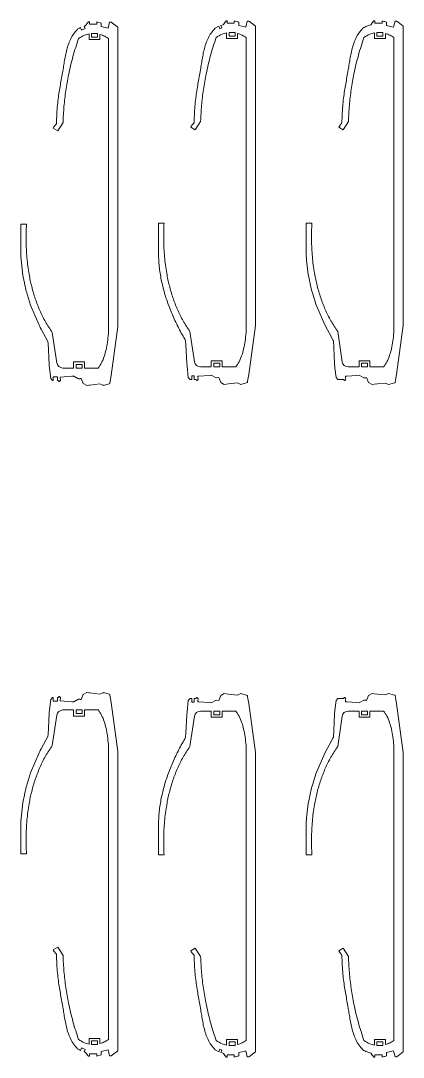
# Model space of a CAD drawing. Header units: millimetres. Extents: x -1254 to 1112, y -410 to 1173.
# Drawn here: x -440 to -126, y 320 to 1171 of the extents above; entities that cross this region are included whole.
import ezdxf

# ---------------------------------------------------------------- set-up
doc = ezdxf.new("R2010")
doc.units = ezdxf.units.MM

msp = doc.modelspace()

# ---------------------------------------------------------------- linework, layer by layer
at = {"color": 7, "linetype": 'Continuous', "lineweight": 15}
for p, q in [((-386.85, 1165.02), (-387.73, 1166.97)), ((-386.68, 1167.25), (-386.54, 1167.44)), ((-386.54, 1167.44), (-386.41, 1167.61)), ((-386.41, 1167.61), (-385.22, 1169.24)), ((-385.22, 1169.24), (-385.17, 1169.31)), ((-384.61, 1170.08), (-385.17, 1169.31)), ((-384.25, 1170.57), (-384.61, 1170.08)), ((-383.42, 1170.57), (-384.25, 1170.57)), ((-383.42, 1168.58), (-383.42, 1170.57)), ((-377.46, 1168.58), (-383.42, 1168.58)), ((-377.46, 1170.46), (-373.71, 1169.47)), ((-377.46, 1170.46), (-377.46, 1168.58)), ((-373.71, 1169.47), (-373.71, 1166.73)), ((-373.71, 1169.47), (-373.71, 1169.47)), ((-373.71, 1166.73), (-368.13, 1165.28)), ((-366.83, 1170.28), (-368.12, 1165.29)), ((-366.83, 1170.28), (-365.61, 1170.28)), ((-360.07, 1166.03), (-365.61, 1170.28)), ((-277.2, 1166.89), (-280.14, 1165.21)), ((-277.2, 1166.89), (-276.24, 1164.78)), ((-273.66, 1168.1), (-275.5, 1167.57)), ((-274.58, 1165.53), (-275.5, 1167.57)), ((-273.52, 1168.29), (-273.66, 1168.1)), ((-273.41, 1168.43), (-273.52, 1168.29)), ((-273.41, 1168.43), (-272.38, 1169.85)), ((-272.32, 1169.92), (-272.38, 1169.85)), ((-272.32, 1169.92), (-271.82, 1170.61)), ((-271.82, 1170.61), (-271.25, 1171.39)), ((-270.42, 1171.39), (-271.25, 1171.39)), ((-270.42, 1169.42), (-270.42, 1171.39)), ((-264.46, 1169.42), (-270.42, 1169.42)), ((-264.46, 1171.28), (-261.86, 1170.59)), ((-264.46, 1171.28), (-264.46, 1169.42)), ((-261.86, 1170.59), (-261.42, 1170.48)), ((-261.42, 1170.48), (-260.71, 1170.29)), ((-260.71, 1170.29), (-260.71, 1167.55)), ((-260.71, 1167.55), (-255.75, 1166.27)), ((-255.12, 1166.1), (-253.82, 1171.1)), ((-252.61, 1171.1), (-253.82, 1171.1)), ((-252.61, 1171.1), (-251.99, 1170.63)), ((-251.99, 1170.63), (-247.07, 1166.85)), ((-247.07, 1166.85), (-247.07, 921.01)), ((-152.29, 1168.1), (-152.15, 1168.29)), ((-152.15, 1168.29), (-152.06, 1168.41)), ((-152.06, 1168.41), (-151.18, 1169.61)), ((-151.18, 1169.61), (-151.12, 1169.69)), ((-150.68, 1170.3), (-151.12, 1169.69)), ((-150.06, 1171.14), (-150.68, 1170.3)), ((-150.06, 1171.14), (-149.9, 1171.36)), ((-149.9, 1171.36), (-149.07, 1171.36)), ((-149.07, 1171.36), (-149.07, 1169.42)), ((-149.07, 1169.42), (-143.11, 1169.42)), ((-143.11, 1171.26), (-141.65, 1170.87)), ((-143.11, 1169.42), (-143.11, 1171.26)), ((-141.65, 1170.87), (-140.79, 1170.64)), ((-140.79, 1170.64), (-139.35, 1170.27)), ((-139.35, 1170.27), (-139.35, 1167.53)), ((-139.35, 1167.53), (-135.02, 1166.41)), ((-135.02, 1166.41), (-133.77, 1166.08)), ((-133.48, 1167.2), (-133.77, 1166.08)), ((-132.47, 1171.08), (-133.48, 1167.2)), ((-131.26, 1171.08), (-132.47, 1171.08)), ((-130.03, 1170.13), (-131.26, 1171.08)), ((-125.71, 1166.83), (-130.03, 1170.13)), ((-125.71, 921.01), (-125.71, 1166.83)), ((-390.85, 1165.73), (-389.9, 1163.64)), ((-389.9, 1163.64), (-386.85, 1165.02)), ((-383.79, 1160.55), (-383.79, 1155.92)), ((-381.79, 1160.92), (-376.79, 1160.92)), ((-381.79, 1157.92), (-381.79, 1160.92)), ((-376.79, 1157.92), (-381.79, 1157.92)), ((-376.79, 1160.92), (-376.79, 1157.92)), ((-374.79, 1155.92), (-374.79, 1160.17)), ((-368.13, 1165.28), (-368.12, 1165.28)), ((-368.12, 1165.29), (-368.12, 1165.28)), ((-360.07, 920.17), (-360.07, 1166.03)), ((-276.24, 1164.78), (-274.58, 1165.53)), ((-270.79, 1161.39), (-270.79, 1156.76)), ((-268.79, 1161.76), (-263.79, 1161.76)), ((-268.79, 1158.76), (-268.79, 1161.76)), ((-263.79, 1158.76), (-268.79, 1158.76)), ((-263.79, 1161.76), (-263.79, 1158.76)), ((-261.79, 1156.76), (-261.79, 1161.01)), ((-255.75, 1166.27), (-255.12, 1166.1)), ((-149.44, 1161.39), (-149.44, 1156.76)), ((-147.44, 1161.76), (-142.44, 1161.76)), ((-147.44, 1158.76), (-147.44, 1161.76)), ((-142.44, 1158.76), (-147.44, 1158.76)), ((-142.44, 1161.76), (-142.44, 1158.76)), ((-140.44, 1156.76), (-140.44, 1161.01)), ((-383.79, 1155.92), (-374.79, 1155.92)), ((-367.84, 1156.89), (-367.84, 914.47)), ((-270.79, 1156.76), (-261.79, 1156.76)), ((-254.84, 1157.73), (-254.84, 915.31)), ((-149.44, 1156.76), (-140.44, 1156.76)), ((-133.48, 1157.73), (-133.48, 915.31)), ((-413.25, 1083.25), (-409.51, 1080.86)), ((-409.51, 1080.86), (-405.12, 1087.7)), ((-300.25, 1084.1), (-296.51, 1081.7)), ((-296.51, 1081.7), (-292.12, 1088.55)), ((-178.72, 1083.98), (-175.16, 1081.7)), ((-176.13, 1087.47), (-176.13, 1087.51)), ((-175.16, 1081.7), (-170.77, 1088.55)), ((-322.16, 1005.15), (-326.85, 1005.15)), ((-326.85, 1005.15), (-326.85, 1005.13)), ((-326.85, 983.41), (-326.85, 1005.13)), ((-200.81, 1005.15), (-205.5, 1005.15)), ((-205.5, 1005.15), (-205.5, 1005.11)), ((-205.5, 979.27), (-205.5, 1005.11)), ((-435.16, 1004.31), (-439.85, 1004.31)), ((-439.85, 1004.31), (-439.85, 978.47)), ((-205.05, 974.82), (-205.5, 979.27)), ((-439.77, 977.65), (-439.85, 978.47)), ((-438.21, 962.15), (-439.77, 977.65)), ((-203.86, 962.95), (-205.05, 974.82)), ((-438.21, 962.15), (-436.89, 956.13)), ((-202.84, 958.34), (-203.86, 962.95)), ((-436.89, 956.13), (-436.81, 955.78)), ((-435.41, 949.4), (-436.81, 955.78)), ((-202.46, 956.58), (-202.84, 958.34)), ((-202.46, 956.58), (-201.05, 950.2)), ((-435.2, 948.74), (-435.41, 949.4)), ((-431.79, 937.8), (-435.2, 948.74)), ((-200.04, 946.95), (-201.05, 950.2)), ((-197.44, 938.6), (-200.04, 946.95)), ((-431.79, 937.8), (-424.77, 921.34)), ((-192.08, 926.03), (-197.44, 938.6)), ((-424.77, 921.34), (-424.29, 920.21)), ((-423.85, 919.4), (-424.29, 920.21)), ((-365.62, 880.05), (-360.07, 920.17)), ((-247.07, 921.01), (-252.62, 880.87)), ((-189.94, 921.01), (-192.08, 926.03)), ((-187.98, 917.43), (-189.94, 921.01)), ((-131.26, 880.85), (-125.71, 921.01)), ((-423.19, 918.19), (-423.85, 919.4)), ((-423.19, 918.19), (-419.2, 910.92)), ((-410.15, 890.41), (-413.91, 915.2)), ((-297.15, 891.25), (-300.91, 916.04)), ((-185.04, 912.07), (-187.98, 917.43)), ((-185.04, 912.07), (-184.85, 911.72)), ((-183.15, 908.62), (-184.85, 911.72)), ((-175.8, 891.25), (-179.56, 916.04)), ((-418.14, 908.99), (-419.2, 910.92)), ((-417.47, 907.76), (-418.14, 908.99)), ((-417.41, 906.48), (-417.47, 907.76)), ((-416.56, 888.98), (-417.41, 906.48)), ((-304.31, 905.21), (-304.47, 908.58)), ((-303.56, 889.8), (-304.31, 905.21)), ((-183.12, 908.56), (-183.15, 908.62)), ((-182.85, 903.09), (-183.12, 908.56)), ((-182.21, 889.78), (-182.85, 903.09)), ((-416.47, 888.14), (-416.56, 888.98)), ((-415.22, 877.48), (-416.47, 888.14)), ((-396.39, 886.16), (-405.21, 886.16)), ((-387.39, 891.16), (-396.39, 891.16)), ((-396.39, 891.16), (-396.39, 886.16)), ((-394.39, 889.16), (-389.39, 889.16)), ((-394.39, 886.16), (-394.39, 889.16)), ((-389.39, 886.16), (-394.39, 886.16)), ((-389.39, 889.16), (-389.39, 886.16)), ((-387.39, 886.16), (-387.39, 891.16)), ((-376.27, 886.16), (-387.39, 886.16)), ((-303.31, 887.68), (-303.56, 889.8)), ((-302.22, 878.3), (-303.31, 887.68)), ((-283.39, 887), (-292.21, 887)), ((-274.39, 892), (-283.39, 892)), ((-283.39, 892), (-283.39, 887)), ((-281.39, 890), (-276.39, 890)), ((-281.39, 887), (-281.39, 890)), ((-276.39, 887), (-281.39, 887)), ((-276.39, 890), (-276.39, 887)), ((-274.39, 887), (-274.39, 892)), ((-263.27, 887), (-274.39, 887)), ((-181.81, 886.38), (-182.21, 889.78)), ((-180.87, 878.28), (-181.81, 886.38)), ((-162.04, 887), (-170.86, 887)), ((-153.04, 892), (-162.04, 892)), ((-162.04, 892), (-162.04, 887)), ((-160.04, 890), (-155.04, 890)), ((-160.04, 887), (-160.04, 890)), ((-155.04, 887), (-160.04, 887)), ((-155.04, 890), (-155.04, 887)), ((-153.04, 887), (-153.04, 892)), ((-141.92, 887), (-153.04, 887)), ((-413.83, 876.01), (-415.22, 877.48)), ((-413.19, 879.01), (-413.19, 876.01)), ((-409.53, 879.01), (-413.19, 879.01)), ((-409.53, 876.01), (-409.53, 879.01)), ((-407.55, 878.58), (-397.82, 879.33)), ((-407.51, 878.27), (-407.55, 878.58)), ((-407.25, 876.17), (-407.51, 878.27)), ((-397.82, 879.33), (-396.36, 879.44)), ((-396.36, 879.44), (-392.91, 877.59)), ((-392.91, 877.59), (-392.38, 877.31)), ((-392.38, 877.31), (-391.29, 877.39)), ((-391.17, 877.4), (-391.29, 877.39)), ((-391.09, 877.41), (-391.17, 877.4)), ((-390.12, 877.48), (-391.09, 877.41)), ((-388.55, 873.36), (-390.12, 877.48)), ((-365.62, 880.05), (-366.64, 873.82)), ((-300.83, 876.83), (-302.22, 878.3)), ((-299.29, 879.85), (-299.29, 876.83)), ((-299.29, 879.85), (-297.37, 879.85)), ((-297.37, 876.83), (-297.37, 879.85)), ((-294.25, 877.01), (-294.67, 876.29)), ((-293.5, 879.49), (-294.55, 879.41)), ((-294.55, 879.41), (-294.45, 878.63)), ((-294.45, 878.63), (-294.25, 877.01)), ((-293.51, 879.51), (-285.21, 880.14)), ((-293.5, 879.49), (-293.51, 879.51)), ((-283.36, 880.26), (-285.21, 880.12)), ((-285.21, 880.14), (-285.21, 880.12)), ((-279.38, 878.13), (-283.36, 880.26)), ((-277.12, 878.32), (-279.38, 878.13)), ((-275.55, 874.2), (-277.12, 878.32)), ((-252.62, 880.87), (-253.52, 875.39)), ((-179.48, 876.81), (-180.87, 878.28)), ((-173.24, 876.4), (-172.89, 876.97)), ((-173.2, 879.38), (-172.15, 879.46)), ((-173.04, 878.13), (-173.2, 879.38)), ((-172.89, 876.97), (-173.04, 878.13)), ((-172.16, 879.51), (-163.86, 880.14)), ((-172.15, 879.46), (-172.16, 879.51)), ((-163.86, 880.14), (-163.85, 880.1)), ((-163.85, 880.1), (-162.01, 880.24)), ((-162.01, 880.24), (-160.08, 879.21)), ((-160.08, 879.21), (-158.03, 878.11)), ((-158.03, 878.11), (-157.27, 878.16)), ((-156.82, 878.2), (-157.27, 878.16)), ((-156.5, 878.22), (-156.82, 878.2)), ((-155.77, 878.28), (-156.5, 878.22)), ((-155.77, 878.28), (-154.2, 874.2)), ((-131.26, 880.85), (-132.04, 876.11)), ((-413.83, 876.01), (-413.24, 876.01)), ((-413.19, 876.01), (-413.24, 876.01)), ((-409.28, 876.01), (-409.53, 876.01)), ((-409.08, 875.82), (-409.28, 876.01)), ((-408.24, 875), (-409.08, 875.82)), ((-408.24, 875), (-407.89, 875.21)), ((-407.89, 875.21), (-407.89, 875.21)), ((-407.88, 875.21), (-407.89, 875.21)), ((-407.88, 875.22), (-407.88, 875.21)), ((-407.88, 875.22), (-407.88, 875.22)), ((-407.87, 875.22), (-407.88, 875.22)), ((-407.86, 875.23), (-407.87, 875.22)), ((-407.87, 875.22), (-407.87, 875.22)), ((-407.85, 875.23), (-407.86, 875.23)), ((-407.85, 875.24), (-407.85, 875.23)), ((-407.84, 875.24), (-407.85, 875.24)), ((-407.81, 875.26), (-407.84, 875.24)), ((-407.75, 875.35), (-407.81, 875.26)), ((-407.75, 875.35), (-407.25, 876.17)), ((-385.67, 871.83), (-388.55, 873.36)), ((-385.67, 871.83), (-383.92, 872.02)), ((-383.22, 872.1), (-383.92, 872.02)), ((-374.81, 873.03), (-383.22, 872.1)), ((-374.81, 873.03), (-372.22, 871.96)), ((-372.22, 871.96), (-372, 871.87)), ((-367.13, 873.19), (-372, 871.87)), ((-366.73, 873.3), (-367.13, 873.19)), ((-366.64, 873.82), (-366.73, 873.3)), ((-300.83, 876.83), (-299.38, 876.83)), ((-299.29, 876.83), (-299.38, 876.83)), ((-296.28, 876.83), (-297.37, 876.83)), ((-295.79, 876.36), (-296.28, 876.83)), ((-295.24, 875.82), (-295.79, 876.36)), ((-295.16, 875.87), (-295.24, 875.82)), ((-294.81, 876.08), (-295.16, 875.87)), ((-294.67, 876.29), (-294.81, 876.08)), ((-275.55, 874.2), (-272.67, 872.65)), ((-269.21, 873.03), (-272.67, 872.65)), ((-261.81, 873.85), (-269.21, 873.03)), ((-259.53, 872.91), (-261.81, 873.85)), ((-259, 872.69), (-259.53, 872.91)), ((-259, 872.69), (-254.72, 873.85)), ((-254.72, 873.85), (-253.73, 874.12)), ((-253.52, 875.39), (-253.73, 874.12)), ((-174.92, 876.81), (-179.48, 876.81)), ((-174.15, 876.06), (-174.92, 876.81)), ((-173.89, 875.8), (-174.15, 876.06)), ((-173.89, 875.8), (-173.78, 875.87)), ((-173.77, 875.87), (-173.78, 875.87)), ((-173.76, 875.88), (-173.77, 875.87)), ((-173.74, 875.89), (-173.76, 875.88)), ((-173.73, 875.9), (-173.74, 875.89)), ((-173.71, 875.91), (-173.73, 875.9)), ((-173.69, 875.92), (-173.71, 875.91)), ((-173.65, 875.94), (-173.69, 875.92)), ((-173.63, 875.96), (-173.65, 875.94)), ((-173.6, 875.97), (-173.63, 875.96)), ((-173.58, 875.99), (-173.6, 875.97)), ((-173.45, 876.06), (-173.58, 875.99)), ((-173.24, 876.4), (-173.45, 876.06)), ((-154.2, 874.2), (-151.32, 872.63)), ((-149.57, 872.82), (-151.32, 872.63)), ((-146.84, 873.12), (-149.57, 872.82)), ((-140.46, 873.83), (-146.84, 873.12)), ((-138.49, 873.02), (-140.46, 873.83)), ((-137.65, 872.67), (-138.49, 873.02)), ((-137.65, 872.67), (-133.95, 873.67)), ((-133.95, 873.67), (-132.37, 874.1)), ((-132.04, 876.11), (-132.37, 874.1)), ((-415.22, 613.95), (-416.47, 603.29)), ((-413.83, 615.42), (-415.22, 613.95)), ((-413.83, 615.42), (-413.24, 615.42)), ((-413.19, 615.42), (-413.24, 615.42)), ((-413.19, 612.42), (-413.19, 615.42)), ((-409.53, 615.42), (-409.53, 612.42)), ((-409.28, 615.42), (-409.53, 615.42)), ((-409.08, 615.61), (-409.28, 615.42)), ((-408.24, 616.43), (-409.08, 615.61)), ((-408.24, 616.43), (-407.89, 616.22)), ((-407.89, 616.22), (-407.89, 616.22)), ((-407.88, 616.22), (-407.89, 616.22)), ((-407.88, 616.21), (-407.88, 616.22)), ((-407.88, 616.21), (-407.88, 616.21)), ((-407.87, 616.21), (-407.88, 616.21)), ((-407.87, 616.21), (-407.87, 616.21)), ((-407.86, 616.2), (-407.87, 616.21)), ((-407.85, 616.2), (-407.86, 616.2)), ((-407.85, 616.19), (-407.85, 616.2)), ((-407.84, 616.19), (-407.85, 616.19)), ((-407.81, 616.17), (-407.84, 616.19)), ((-407.75, 616.08), (-407.81, 616.17)), ((-407.75, 616.08), (-407.25, 615.26)), ((-407.51, 613.16), (-407.55, 612.85)), ((-407.25, 615.26), (-407.51, 613.16)), ((-396.36, 611.99), (-392.91, 613.84)), ((-392.91, 613.84), (-392.38, 614.12)), ((-392.38, 614.12), (-391.29, 614.04)), ((-391.17, 614.03), (-391.29, 614.04)), ((-391.09, 614.02), (-391.17, 614.03)), ((-390.12, 613.95), (-391.09, 614.02)), ((-388.55, 618.07), (-390.12, 613.95)), ((-385.67, 619.6), (-388.55, 618.07)), ((-385.67, 619.6), (-383.92, 619.41)), ((-383.22, 619.33), (-383.92, 619.41)), ((-374.81, 618.4), (-383.22, 619.33)), ((-374.81, 618.4), (-372.22, 619.47)), ((-372.22, 619.47), (-372, 619.56)), ((-367.13, 618.24), (-372, 619.56)), ((-366.73, 618.13), (-367.13, 618.24)), ((-366.64, 617.61), (-366.73, 618.13)), ((-365.62, 611.38), (-366.64, 617.61)), ((-302.22, 613.13), (-303.31, 603.75)), ((-300.83, 614.6), (-302.22, 613.13)), ((-300.83, 614.6), (-299.38, 614.6)), ((-299.29, 614.6), (-299.38, 614.6)), ((-299.29, 611.58), (-299.29, 614.6)), ((-297.37, 614.6), (-297.37, 611.58)), ((-296.28, 614.6), (-297.37, 614.6)), ((-295.79, 615.07), (-296.28, 614.6)), ((-295.24, 615.61), (-295.79, 615.07)), ((-295.16, 615.56), (-295.24, 615.61)), ((-294.81, 615.35), (-295.16, 615.56)), ((-294.67, 615.14), (-294.81, 615.35)), ((-294.25, 614.42), (-294.67, 615.14)), ((-294.45, 612.8), (-294.25, 614.42)), ((-279.38, 613.3), (-283.36, 611.17)), ((-277.12, 613.11), (-279.38, 613.3)), ((-275.55, 617.23), (-277.12, 613.11)), ((-275.55, 617.23), (-272.67, 618.78)), ((-269.21, 618.4), (-272.67, 618.78)), ((-261.81, 617.58), (-269.21, 618.4)), ((-259.53, 618.52), (-261.81, 617.58)), ((-259, 618.74), (-259.53, 618.52)), ((-259, 618.74), (-254.72, 617.58)), ((-254.72, 617.58), (-253.73, 617.31)), ((-253.52, 616.04), (-253.73, 617.31)), ((-252.62, 610.56), (-253.52, 616.04)), ((-180.87, 613.15), (-181.81, 605.05)), ((-179.48, 614.62), (-180.87, 613.15)), ((-174.92, 614.62), (-179.48, 614.62)), ((-174.15, 615.37), (-174.92, 614.62)), ((-173.89, 615.63), (-174.15, 615.37)), ((-173.89, 615.63), (-173.78, 615.56)), ((-173.77, 615.56), (-173.78, 615.56)), ((-173.76, 615.55), (-173.77, 615.56)), ((-173.74, 615.54), (-173.76, 615.55)), ((-173.73, 615.53), (-173.74, 615.54)), ((-173.71, 615.52), (-173.73, 615.53)), ((-173.69, 615.51), (-173.71, 615.52)), ((-173.65, 615.49), (-173.69, 615.51)), ((-173.63, 615.47), (-173.65, 615.49)), ((-173.6, 615.46), (-173.63, 615.47)), ((-173.58, 615.44), (-173.6, 615.46)), ((-173.45, 615.37), (-173.58, 615.44)), ((-173.24, 615.03), (-173.45, 615.37)), ((-173.24, 615.03), (-172.89, 614.46)), ((-173.04, 613.3), (-173.2, 612.05)), ((-172.89, 614.46), (-173.04, 613.3)), ((-160.08, 612.22), (-158.03, 613.32)), ((-158.03, 613.32), (-157.27, 613.27)), ((-156.82, 613.23), (-157.27, 613.27)), ((-156.5, 613.21), (-156.82, 613.23)), ((-155.77, 613.15), (-156.5, 613.21)), ((-155.77, 613.15), (-154.2, 617.23)), ((-154.2, 617.23), (-151.32, 618.8)), ((-149.57, 618.61), (-151.32, 618.8)), ((-146.84, 618.31), (-149.57, 618.61)), ((-140.46, 617.6), (-146.84, 618.31)), ((-138.49, 618.41), (-140.46, 617.6)), ((-137.65, 618.76), (-138.49, 618.41)), ((-137.65, 618.76), (-133.95, 617.76)), ((-133.95, 617.76), (-132.37, 617.33)), ((-132.04, 615.32), (-132.37, 617.33)), ((-131.26, 610.58), (-132.04, 615.32)), ((-409.53, 612.42), (-413.19, 612.42)), ((-407.55, 612.85), (-397.82, 612.1)), ((-396.39, 605.27), (-405.21, 605.27)), ((-397.82, 612.1), (-396.36, 611.99)), ((-396.39, 600.27), (-396.39, 605.27)), ((-389.39, 605.27), (-394.39, 605.27)), ((-394.39, 605.27), (-394.39, 602.27)), ((-389.39, 602.27), (-389.39, 605.27)), ((-376.27, 605.27), (-387.39, 605.27)), ((-387.39, 605.27), (-387.39, 600.27)), ((-365.62, 611.38), (-360.07, 571.26)), ((-299.29, 611.58), (-297.37, 611.58)), ((-294.55, 612.02), (-294.45, 612.8)), ((-293.5, 611.94), (-294.55, 612.02)), ((-293.5, 611.94), (-293.51, 611.92)), ((-293.51, 611.92), (-285.21, 611.29)), ((-285.21, 611.29), (-285.21, 611.31)), ((-283.36, 611.17), (-285.21, 611.31)), ((-247.07, 570.42), (-252.62, 610.56)), ((-181.81, 605.05), (-182.21, 601.65)), ((-173.2, 612.05), (-172.15, 611.97)), ((-172.15, 611.97), (-172.16, 611.92)), ((-172.16, 611.92), (-163.86, 611.29)), ((-163.86, 611.29), (-163.85, 611.33)), ((-163.85, 611.33), (-162.01, 611.19)), ((-162.01, 611.19), (-160.08, 612.22)), ((-131.26, 610.58), (-125.71, 570.42)), ((-416.56, 602.45), (-417.41, 584.95)), ((-416.47, 603.29), (-416.56, 602.45)), ((-410.15, 601.02), (-413.91, 576.23)), ((-387.39, 600.27), (-396.39, 600.27)), ((-394.39, 602.27), (-389.39, 602.27)), ((-303.56, 601.63), (-304.31, 586.22)), ((-303.31, 603.75), (-303.56, 601.63)), ((-297.15, 600.18), (-300.91, 575.39)), ((-283.39, 604.43), (-292.21, 604.43)), ((-283.39, 599.43), (-283.39, 604.43)), ((-274.39, 599.43), (-283.39, 599.43)), ((-276.39, 604.43), (-281.39, 604.43)), ((-281.39, 604.43), (-281.39, 601.43)), ((-281.39, 601.43), (-276.39, 601.43)), ((-276.39, 601.43), (-276.39, 604.43)), ((-263.27, 604.43), (-274.39, 604.43)), ((-274.39, 604.43), (-274.39, 599.43)), ((-182.21, 601.65), (-182.85, 588.34)), ((-175.8, 600.18), (-179.56, 575.39)), ((-162.04, 604.43), (-170.86, 604.43)), ((-162.04, 599.43), (-162.04, 604.43)), ((-153.04, 599.43), (-162.04, 599.43)), ((-155.04, 604.43), (-160.04, 604.43)), ((-160.04, 604.43), (-160.04, 601.43)), ((-160.04, 601.43), (-155.04, 601.43)), ((-155.04, 601.43), (-155.04, 604.43)), ((-141.92, 604.43), (-153.04, 604.43)), ((-153.04, 604.43), (-153.04, 599.43)), ((-182.85, 588.34), (-183.12, 582.87)), ((-423.19, 573.24), (-419.2, 580.51)), ((-418.14, 582.44), (-419.2, 580.51)), ((-417.47, 583.67), (-418.14, 582.44)), ((-417.41, 584.95), (-417.47, 583.67)), ((-304.31, 586.22), (-304.47, 582.85)), ((-185.04, 579.36), (-187.98, 574)), ((-185.04, 579.36), (-184.85, 579.71)), ((-183.15, 582.81), (-184.85, 579.71)), ((-183.12, 582.87), (-183.15, 582.81)), ((-424.77, 570.09), (-424.29, 571.22)), ((-423.85, 572.03), (-424.29, 571.22)), ((-423.19, 573.24), (-423.85, 572.03)), ((-367.84, 334.54), (-367.84, 576.96)), ((-360.07, 571.26), (-360.07, 325.4)), ((-254.84, 333.7), (-254.84, 576.12)), ((-247.07, 324.58), (-247.07, 570.42)), ((-189.94, 570.42), (-192.08, 565.4)), ((-187.98, 574), (-189.94, 570.42)), ((-133.48, 333.7), (-133.48, 576.12)), ((-125.71, 570.42), (-125.71, 324.6)), ((-431.79, 553.63), (-424.77, 570.09)), ((-192.08, 565.4), (-197.44, 552.83)), ((-431.79, 553.63), (-435.2, 542.69)), ((-197.44, 552.83), (-200.04, 544.48)), ((-435.41, 542.03), (-436.81, 535.65)), ((-435.2, 542.69), (-435.41, 542.03)), ((-202.46, 534.85), (-201.05, 541.23)), ((-200.04, 544.48), (-201.05, 541.23)), ((-438.21, 529.28), (-439.77, 513.78)), ((-438.21, 529.28), (-436.89, 535.3)), ((-436.89, 535.3), (-436.81, 535.65)), ((-203.86, 528.48), (-205.05, 516.61)), ((-202.84, 533.09), (-203.86, 528.48)), ((-202.46, 534.85), (-202.84, 533.09)), ((-439.77, 513.78), (-439.85, 512.96)), ((-439.85, 487.12), (-439.85, 512.96)), ((-205.05, 516.61), (-205.5, 512.16)), ((-205.5, 512.16), (-205.5, 486.32)), ((-326.85, 508.02), (-326.85, 486.3)), ((-435.16, 487.12), (-439.85, 487.12)), ((-326.85, 486.28), (-326.85, 486.3)), ((-322.16, 486.28), (-326.85, 486.28)), ((-205.5, 486.28), (-205.5, 486.32)), ((-200.81, 486.28), (-205.5, 486.28)), ((-413.25, 408.18), (-409.51, 410.57)), ((-409.51, 410.57), (-405.12, 403.73)), ((-300.25, 407.33), (-296.51, 409.73)), ((-296.51, 409.73), (-292.12, 402.88)), ((-178.72, 407.45), (-175.16, 409.73)), ((-175.16, 409.73), (-170.77, 402.88)), ((-176.13, 403.96), (-176.13, 403.92)), ((-383.79, 330.88), (-383.79, 335.51)), ((-383.79, 335.51), (-374.79, 335.51)), ((-376.79, 333.51), (-381.79, 333.51)), ((-381.79, 333.51), (-381.79, 330.51)), ((-376.79, 330.51), (-376.79, 333.51)), ((-374.79, 335.51), (-374.79, 331.26)), ((-270.79, 330.04), (-270.79, 334.67)), ((-270.79, 334.67), (-261.79, 334.67)), ((-263.79, 332.67), (-268.79, 332.67)), ((-268.79, 332.67), (-268.79, 329.67)), ((-263.79, 329.67), (-263.79, 332.67)), ((-261.79, 334.67), (-261.79, 330.42)), ((-149.44, 330.04), (-149.44, 334.67)), ((-149.44, 334.67), (-140.44, 334.67)), ((-142.44, 332.67), (-147.44, 332.67)), ((-147.44, 332.67), (-147.44, 329.67)), ((-142.44, 329.67), (-142.44, 332.67)), ((-140.44, 334.67), (-140.44, 330.42)), ((-390.85, 325.7), (-389.9, 327.79)), ((-389.9, 327.79), (-386.85, 326.41)), ((-386.85, 326.41), (-387.73, 324.46)), ((-386.68, 324.18), (-386.54, 323.99)), ((-386.54, 323.99), (-386.41, 323.82)), ((-386.41, 323.82), (-385.22, 322.19)), ((-381.79, 330.51), (-376.79, 330.51)), ((-373.71, 324.7), (-368.13, 326.15)), ((-373.71, 321.96), (-373.71, 324.7)), ((-368.13, 326.15), (-368.12, 326.15)), ((-368.12, 326.14), (-368.12, 326.15)), ((-366.83, 321.15), (-368.12, 326.14)), ((-360.07, 325.4), (-365.61, 321.15)), ((-277.2, 324.54), (-280.14, 326.22)), ((-277.2, 324.54), (-276.24, 326.65)), ((-276.24, 326.65), (-274.58, 325.9)), ((-274.58, 325.9), (-275.5, 323.86)), ((-273.66, 323.33), (-275.5, 323.86)), ((-268.79, 329.67), (-263.79, 329.67)), ((-260.71, 323.88), (-255.75, 325.16)), ((-260.71, 321.14), (-260.71, 323.88)), ((-255.75, 325.16), (-255.12, 325.33)), ((-255.12, 325.33), (-253.82, 320.33)), ((-251.99, 320.8), (-247.07, 324.58)), ((-147.44, 329.67), (-142.44, 329.67)), ((-139.35, 323.9), (-135.02, 325.02)), ((-139.35, 321.16), (-139.35, 323.9)), ((-135.02, 325.02), (-133.77, 325.35)), ((-133.48, 324.23), (-133.77, 325.35)), ((-132.47, 320.35), (-133.48, 324.23)), ((-125.71, 324.6), (-130.03, 321.3)), ((-385.22, 322.19), (-385.17, 322.12)), ((-384.61, 321.35), (-385.17, 322.12)), ((-384.25, 320.86), (-384.61, 321.35)), ((-383.42, 320.86), (-384.25, 320.86)), ((-377.46, 322.85), (-383.42, 322.85)), ((-383.42, 322.85), (-383.42, 320.86)), ((-377.46, 320.97), (-377.46, 322.85)), ((-377.46, 320.97), (-373.71, 321.96)), ((-373.71, 321.96), (-373.71, 321.96)), ((-366.83, 321.15), (-365.61, 321.15)), ((-273.52, 323.14), (-273.66, 323.33)), ((-273.41, 323), (-273.52, 323.14)), ((-273.41, 323), (-272.38, 321.58)), ((-272.32, 321.51), (-272.38, 321.58)), ((-272.32, 321.51), (-271.82, 320.82)), ((-271.82, 320.82), (-271.25, 320.04)), ((-270.42, 320.04), (-271.25, 320.04)), ((-264.46, 322), (-270.42, 322)), ((-270.42, 322), (-270.42, 320.04)), ((-264.46, 320.15), (-264.46, 322)), ((-264.46, 320.15), (-261.86, 320.84)), ((-261.86, 320.84), (-261.42, 320.95)), ((-261.42, 320.95), (-260.71, 321.14)), ((-252.61, 320.33), (-253.82, 320.33)), ((-252.61, 320.33), (-251.99, 320.8)), ((-152.29, 323.33), (-152.15, 323.14)), ((-152.15, 323.14), (-152.06, 323.02)), ((-152.06, 323.02), (-151.18, 321.82)), ((-151.18, 321.82), (-151.12, 321.74)), ((-150.68, 321.13), (-151.12, 321.74)), ((-150.06, 320.29), (-150.68, 321.13)), ((-150.06, 320.29), (-149.9, 320.07)), ((-149.9, 320.07), (-149.07, 320.07)), ((-149.07, 322), (-143.11, 322)), ((-149.07, 320.07), (-149.07, 322)), ((-143.11, 322), (-143.11, 320.17)), ((-143.11, 320.17), (-141.65, 320.56)), ((-141.65, 320.56), (-140.79, 320.78)), ((-140.79, 320.78), (-139.35, 321.16)), ((-131.26, 320.35), (-132.47, 320.35)), ((-130.03, 321.3), (-131.26, 320.35))]:
    msp.add_line(p, q, dxfattribs=at)
for centre, start, end in [((-405.21, 891.16), 188.61234, 270), ((-292.21, 892), 188.61234, 270), ((-170.86, 892), 188.61234, 270), ((-405.21, 600.27), 90, 171.38766), ((-292.21, 599.43), 90, 171.38766), ((-170.86, 599.43), 90, 171.38766)]:
    msp.add_arc(centre, 5, start, end, dxfattribs=at)
for points, knots in [([(-386.68, 1167.25), (-386.88, 1167.2), (-387.23, 1167.12), (-387.58, 1167.02), (-387.73, 1166.97)], [0, 0, 0, 0, 0.559035, 1, 1, 1, 1]), ([(-152.29, 1168.1), (-153.41, 1167.78), (-155.71, 1167.13), (-157.74, 1165.86), (-158.79, 1165.21)], [0, 0, 0, 0, 0.4864324, 1, 1, 1, 1]), ([(-410.48, 1086.67), (-410.41, 1089.42), (-410.26, 1094.58), (-409.7, 1101.89), (-408.96, 1108.43), (-408.07, 1114.43), (-407.07, 1120.15), (-406.03, 1125.81), (-405.07, 1131.21), (-404.26, 1136.42), (-403.44, 1141.39), (-402.4, 1146.41), (-401.01, 1151.37), (-399.1, 1156.12), (-396.6, 1160.6), (-394.3, 1163.11), (-393.14, 1164.37)], [0, 0, 0, 0, 0.10199, 0.1916498, 0.2720455, 0.3461838, 0.4169971, 0.4873497, 0.5600783, 0.6204781, 0.6832008, 0.7469767, 0.8107676, 0.8739752, 0.9366954, 1, 1, 1, 1]), ([(-390.85, 1165.73), (-391.28, 1165.5), (-392.07, 1165.08), (-392.81, 1164.59), (-393.14, 1164.37)], [0, 0, 0, 0, 0.553432, 1, 1, 1, 1]), ([(-392.35, 1156.89), (-390.79, 1157.83), (-388.1, 1159.45), (-385.06, 1160.22), (-383.79, 1160.55)], [0, 0, 0, 0, 0.579772, 1, 1, 1, 1]), ([(-374.79, 1160.17), (-373.47, 1159.71), (-371.03, 1158.88), (-368.84, 1157.51), (-367.84, 1156.89)], [0, 0, 0, 0, 0.542084, 1, 1, 1, 1]), ([(-297.48, 1087.51), (-297.4, 1090.26), (-297.26, 1095.42), (-296.7, 1102.73), (-295.96, 1109.27), (-295.06, 1115.27), (-294.07, 1120.99), (-293.03, 1126.65), (-292.07, 1132.05), (-291.26, 1137.26), (-290.43, 1142.23), (-289.39, 1147.25), (-288, 1152.21), (-286.1, 1156.96), (-283.6, 1161.44), (-281.3, 1163.95), (-280.14, 1165.21)], [0, 0, 0, 0, 0.10199, 0.19165, 0.272045, 0.346184, 0.416997, 0.48735, 0.560078, 0.620478, 0.683201, 0.746977, 0.810768, 0.873975, 0.936695, 1, 1, 1, 1]), ([(-279.35, 1157.73), (-277.79, 1158.67), (-275.1, 1160.29), (-272.06, 1161.07), (-270.79, 1161.39)], [0, 0, 0, 0, 0.579772, 1, 1, 1, 1]), ([(-261.79, 1161.01), (-260.46, 1160.55), (-258.02, 1159.72), (-255.84, 1158.35), (-254.84, 1157.73)], [0, 0, 0, 0, 0.5420838, 1, 1, 1, 1]), ([(-176.13, 1087.51), (-176.05, 1090.26), (-175.91, 1095.42), (-175.35, 1102.73), (-174.61, 1109.27), (-173.71, 1115.27), (-172.72, 1120.99), (-171.67, 1126.65), (-170.72, 1132.05), (-169.91, 1137.26), (-169.08, 1142.23), (-168.04, 1147.25), (-166.65, 1152.21), (-164.75, 1156.96), (-162.25, 1161.44), (-159.95, 1163.95), (-158.79, 1165.21)], [0, 0, 0, 0, 0.10199, 0.19165, 0.272046, 0.346184, 0.416997, 0.48735, 0.560078, 0.620478, 0.683201, 0.746977, 0.810768, 0.873975, 0.936696, 1, 1, 1, 1]), ([(-157.99, 1157.73), (-156.43, 1158.67), (-153.75, 1160.29), (-150.71, 1161.07), (-149.44, 1161.39)], [0, 0, 0, 0, 0.579777, 1, 1, 1, 1]), ([(-140.44, 1161.01), (-139.11, 1160.55), (-136.67, 1159.72), (-134.49, 1158.35), (-133.48, 1157.73)], [0, 0, 0, 0, 0.5420838, 1, 1, 1, 1]), ([(-405.12, 1087.7), (-404.91, 1092.13), (-404.49, 1100.94), (-402.92, 1114.06), (-400.53, 1127.79), (-397.16, 1142.14), (-393.95, 1151.97), (-392.35, 1156.89)], [0, 0, 0, 0, 0.188079, 0.374845, 0.560891, 0.780038, 1, 1, 1, 1]), ([(-292.12, 1088.55), (-291.91, 1092.97), (-291.48, 1101.78), (-289.92, 1114.9), (-287.53, 1128.64), (-284.16, 1142.98), (-280.95, 1152.81), (-279.35, 1157.73)], [0, 0, 0, 0, 0.18808, 0.374846, 0.560891, 0.780038, 1, 1, 1, 1]), ([(-170.77, 1088.55), (-170.56, 1092.97), (-170.13, 1101.78), (-168.57, 1114.9), (-166.18, 1128.64), (-162.81, 1142.98), (-159.6, 1152.81), (-157.99, 1157.73)], [0, 0, 0, 0, 0.18808, 0.374846, 0.560891, 0.780038, 1, 1, 1, 1]), ([(-413.25, 1083.25), (-412.68, 1084.05), (-411.82, 1085.24), (-410.82, 1086.32), (-410.48, 1086.67)], [0, 0, 0, 0, 0.666612, 1, 1, 1, 1]), ([(-300.25, 1084.1), (-299.68, 1084.89), (-298.82, 1086.09), (-297.82, 1087.16), (-297.48, 1087.51)], [0, 0, 0, 0, 0.666612, 1, 1, 1, 1]), ([(-176.13, 1087.47), (-176.62, 1086.82), (-177.49, 1085.67), (-178.34, 1084.5), (-178.72, 1083.98)], [0, 0, 0, 0, 0.560166, 1, 1, 1, 1]), ([(-300.91, 916.04), (-302.84, 918.97), (-306.67, 924.79), (-311.27, 934.17), (-315.03, 943.84), (-317.94, 953.8), (-320.31, 965.05), (-321.9, 977.58), (-322.6, 991.35), (-322.31, 1000.54), (-322.16, 1005.15)], [0, 0, 0, 0, 0.112627, 0.224016, 0.334937, 0.445944, 0.557378, 0.704166, 0.851863, 1, 1, 1, 1]), ([(-179.56, 916.04), (-181.48, 918.97), (-185.32, 924.79), (-189.92, 934.17), (-193.68, 943.84), (-196.59, 953.8), (-198.96, 965.05), (-200.55, 977.58), (-201.25, 991.35), (-200.96, 1000.54), (-200.81, 1005.15)], [0, 0, 0, 0, 0.112627, 0.224016, 0.334937, 0.445944, 0.557378, 0.704166, 0.851863, 1, 1, 1, 1]), ([(-413.91, 915.2), (-415.84, 918.13), (-419.67, 923.95), (-424.27, 933.33), (-428.04, 942.99), (-430.95, 952.96), (-433.32, 964.2), (-434.9, 976.74), (-435.6, 990.5), (-435.31, 999.7), (-435.16, 1004.31)], [0, 0, 0, 0, 0.1126263, 0.2240151, 0.3349372, 0.4459436, 0.5573777, 0.7041658, 0.8518634, 1, 1, 1, 1]), ([(-326.85, 983.41), (-326.77, 979.72), (-326.61, 972.33), (-325.07, 961.35), (-322.68, 950.53), (-319.35, 939.78), (-315.13, 929.16), (-310.15, 918.68), (-306.36, 911.95), (-304.47, 908.58)], [0, 0, 0, 0, 0.140061, 0.280038, 0.420087, 0.560169, 0.706809, 0.853439, 1, 1, 1, 1]), ([(-367.84, 914.47), (-368.07, 912.11), (-368.5, 907.65), (-369.64, 901.38), (-371.21, 895.66), (-373.22, 890.5), (-375.3, 887.54), (-376.27, 886.16)], [0, 0, 0, 0, 0.237276, 0.449411, 0.63774, 0.831723, 1, 1, 1, 1]), ([(-254.84, 915.31), (-255.06, 912.95), (-255.5, 908.49), (-256.64, 902.22), (-258.21, 896.5), (-260.22, 891.34), (-262.3, 888.38), (-263.27, 887)], [0, 0, 0, 0, 0.237275, 0.449411, 0.637739, 0.831723, 1, 1, 1, 1]), ([(-133.48, 915.31), (-133.71, 912.95), (-134.15, 908.49), (-135.29, 902.22), (-136.86, 896.5), (-138.86, 891.34), (-140.95, 888.38), (-141.92, 887)], [0, 0, 0, 0, 0.237276, 0.449411, 0.637739, 0.831725, 1, 1, 1, 1]), ([(-367.84, 576.96), (-368.07, 579.32), (-368.5, 583.78), (-369.64, 590.05), (-371.21, 595.77), (-373.22, 600.93), (-375.3, 603.89), (-376.27, 605.27)], [0, 0, 0, 0, 0.237276, 0.449411, 0.63774, 0.831723, 1, 1, 1, 1]), ([(-254.84, 576.12), (-255.06, 578.48), (-255.5, 582.94), (-256.64, 589.21), (-258.21, 594.93), (-260.22, 600.09), (-262.3, 603.05), (-263.27, 604.43)], [0, 0, 0, 0, 0.237275, 0.449411, 0.637739, 0.831723, 1, 1, 1, 1]), ([(-133.48, 576.12), (-133.71, 578.48), (-134.15, 582.94), (-135.29, 589.21), (-136.86, 594.93), (-138.86, 600.09), (-140.95, 603.05), (-141.92, 604.43)], [0, 0, 0, 0, 0.237276, 0.449411, 0.637739, 0.831725, 1, 1, 1, 1]), ([(-326.85, 508.02), (-326.77, 511.71), (-326.61, 519.1), (-325.07, 530.08), (-322.68, 540.9), (-319.35, 551.65), (-315.13, 562.27), (-310.15, 572.75), (-306.36, 579.48), (-304.47, 582.85)], [0, 0, 0, 0, 0.140061, 0.280038, 0.420087, 0.560169, 0.706809, 0.853439, 1, 1, 1, 1]), ([(-413.91, 576.23), (-415.84, 573.3), (-419.67, 567.48), (-424.27, 558.1), (-428.04, 548.43), (-430.95, 538.47), (-433.32, 527.23), (-434.9, 514.69), (-435.6, 500.93), (-435.31, 491.73), (-435.16, 487.12)], [0, 0, 0, 0, 0.1126263, 0.2240151, 0.3349372, 0.4459436, 0.5573777, 0.7041658, 0.8518634, 1, 1, 1, 1]), ([(-300.91, 575.39), (-302.84, 572.46), (-306.67, 566.63), (-311.27, 557.26), (-315.03, 547.59), (-317.94, 537.63), (-320.31, 526.38), (-321.9, 513.85), (-322.6, 500.08), (-322.31, 490.89), (-322.16, 486.28)], [0, 0, 0, 0, 0.112627, 0.224016, 0.334937, 0.445944, 0.557378, 0.704166, 0.851863, 1, 1, 1, 1]), ([(-179.56, 575.39), (-181.48, 572.46), (-185.32, 566.63), (-189.92, 557.26), (-193.68, 547.59), (-196.59, 537.63), (-198.96, 526.38), (-200.55, 513.85), (-201.25, 500.08), (-200.96, 490.89), (-200.81, 486.28)], [0, 0, 0, 0, 0.112627, 0.224016, 0.334937, 0.445944, 0.557378, 0.704166, 0.851863, 1, 1, 1, 1]), ([(-413.25, 408.18), (-412.68, 407.38), (-411.82, 406.19), (-410.82, 405.11), (-410.48, 404.76)], [0, 0, 0, 0, 0.666612, 1, 1, 1, 1]), ([(-410.48, 404.76), (-410.41, 402.01), (-410.26, 396.85), (-409.7, 389.54), (-408.96, 383), (-408.07, 377), (-407.07, 371.28), (-406.03, 365.62), (-405.07, 360.22), (-404.26, 355.01), (-403.44, 350.04), (-402.4, 345.02), (-401.01, 340.06), (-399.1, 335.31), (-396.6, 330.83), (-394.3, 328.32), (-393.14, 327.06)], [0, 0, 0, 0, 0.10199, 0.1916498, 0.2720455, 0.3461838, 0.4169971, 0.4873497, 0.5600783, 0.6204781, 0.6832008, 0.7469767, 0.8107676, 0.8739752, 0.9366954, 1, 1, 1, 1]), ([(-405.12, 403.73), (-404.91, 399.3), (-404.49, 390.49), (-402.92, 377.37), (-400.53, 363.64), (-397.16, 349.29), (-393.95, 339.46), (-392.35, 334.54)], [0, 0, 0, 0, 0.188079, 0.374845, 0.560891, 0.780038, 1, 1, 1, 1]), ([(-300.25, 407.33), (-299.68, 406.54), (-298.82, 405.34), (-297.82, 404.27), (-297.48, 403.92)], [0, 0, 0, 0, 0.666612, 1, 1, 1, 1]), ([(-297.48, 403.92), (-297.4, 401.17), (-297.26, 396.01), (-296.7, 388.7), (-295.96, 382.16), (-295.06, 376.16), (-294.07, 370.44), (-293.03, 364.78), (-292.07, 359.38), (-291.26, 354.17), (-290.43, 349.2), (-289.39, 344.18), (-288, 339.22), (-286.1, 334.47), (-283.6, 329.99), (-281.3, 327.48), (-280.14, 326.22)], [0, 0, 0, 0, 0.10199, 0.19165, 0.272045, 0.346184, 0.416997, 0.48735, 0.560078, 0.620478, 0.683201, 0.746977, 0.810768, 0.873975, 0.936695, 1, 1, 1, 1]), ([(-292.12, 402.88), (-291.91, 398.46), (-291.48, 389.65), (-289.92, 376.52), (-287.53, 362.79), (-284.16, 348.45), (-280.95, 338.62), (-279.35, 333.7)], [0, 0, 0, 0, 0.18808, 0.374846, 0.560891, 0.780038, 1, 1, 1, 1]), ([(-176.13, 403.96), (-176.62, 404.61), (-177.49, 405.76), (-178.34, 406.93), (-178.72, 407.45)], [0, 0, 0, 0, 0.560166, 1, 1, 1, 1]), ([(-176.13, 403.92), (-176.05, 401.17), (-175.91, 396.01), (-175.35, 388.7), (-174.61, 382.16), (-173.71, 376.16), (-172.72, 370.44), (-171.67, 364.78), (-170.72, 359.38), (-169.91, 354.17), (-169.08, 349.2), (-168.04, 344.18), (-166.65, 339.22), (-164.75, 334.47), (-162.25, 329.99), (-159.95, 327.48), (-158.79, 326.22)], [0, 0, 0, 0, 0.10199, 0.19165, 0.272046, 0.346184, 0.416997, 0.48735, 0.560078, 0.620478, 0.683201, 0.746977, 0.810768, 0.873975, 0.936696, 1, 1, 1, 1]), ([(-170.77, 402.88), (-170.56, 398.46), (-170.13, 389.65), (-168.57, 376.52), (-166.18, 362.79), (-162.81, 348.45), (-159.6, 338.62), (-157.99, 333.7)], [0, 0, 0, 0, 0.18808, 0.374846, 0.560891, 0.780038, 1, 1, 1, 1]), ([(-392.35, 334.54), (-390.79, 333.6), (-388.1, 331.98), (-385.06, 331.21), (-383.79, 330.88)], [0, 0, 0, 0, 0.579772, 1, 1, 1, 1]), ([(-374.79, 331.26), (-373.47, 331.72), (-371.03, 332.55), (-368.84, 333.92), (-367.84, 334.54)], [0, 0, 0, 0, 0.542084, 1, 1, 1, 1]), ([(-279.35, 333.7), (-277.79, 332.76), (-275.1, 331.14), (-272.06, 330.36), (-270.79, 330.04)], [0, 0, 0, 0, 0.579772, 1, 1, 1, 1]), ([(-261.79, 330.42), (-260.46, 330.88), (-258.02, 331.71), (-255.84, 333.08), (-254.84, 333.7)], [0, 0, 0, 0, 0.5420838, 1, 1, 1, 1]), ([(-157.99, 333.7), (-156.43, 332.76), (-153.75, 331.14), (-150.71, 330.36), (-149.44, 330.04)], [0, 0, 0, 0, 0.579777, 1, 1, 1, 1]), ([(-140.44, 330.42), (-139.11, 330.88), (-136.67, 331.71), (-134.49, 333.08), (-133.48, 333.7)], [0, 0, 0, 0, 0.5420838, 1, 1, 1, 1]), ([(-390.85, 325.7), (-391.28, 325.93), (-392.07, 326.35), (-392.81, 326.84), (-393.14, 327.06)], [0, 0, 0, 0, 0.553432, 1, 1, 1, 1]), ([(-386.68, 324.18), (-386.88, 324.23), (-387.23, 324.31), (-387.58, 324.41), (-387.73, 324.46)], [0, 0, 0, 0, 0.559035, 1, 1, 1, 1]), ([(-152.29, 323.33), (-153.41, 323.65), (-155.71, 324.3), (-157.74, 325.57), (-158.79, 326.22)], [0, 0, 0, 0, 0.4864324, 1, 1, 1, 1])]:
    msp.add_open_spline(points, degree=3, knots=knots, dxfattribs=at)

doc.saveas('drawing.dxf')
